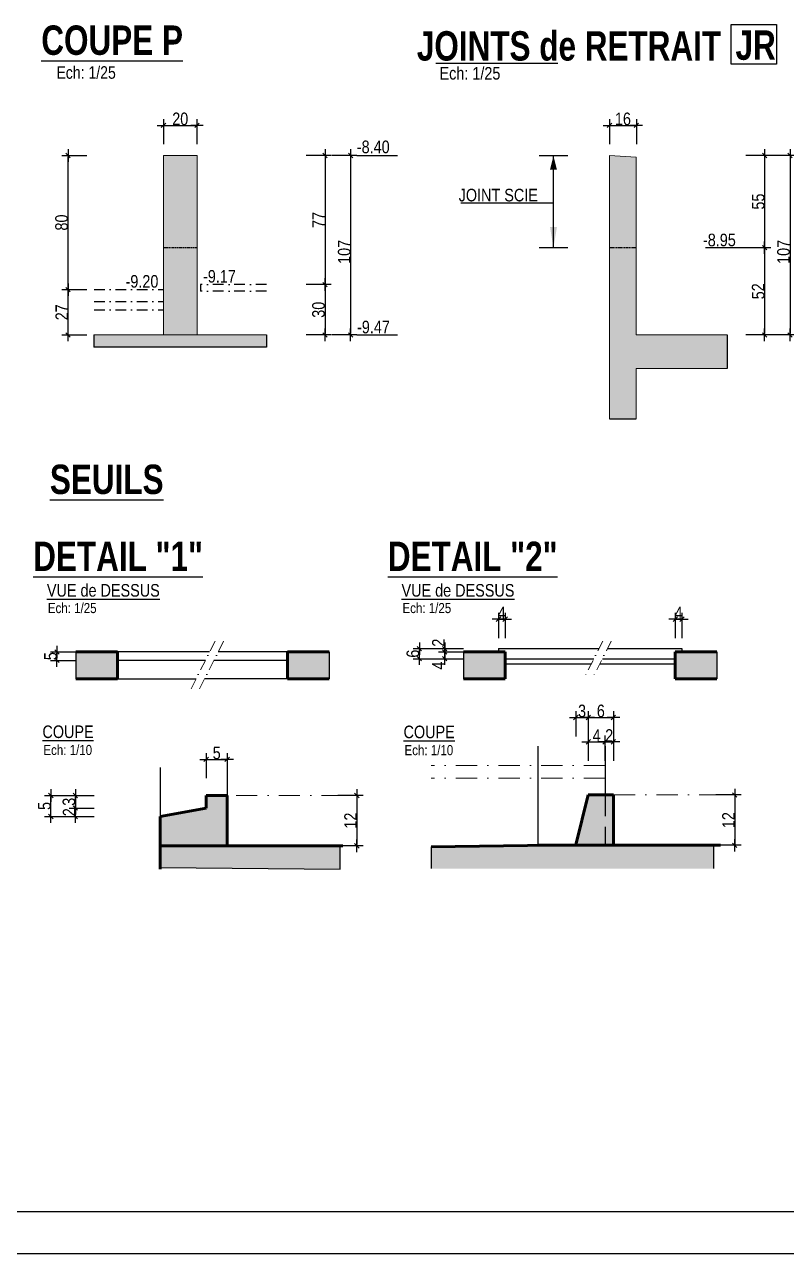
# Model space of a CAD drawing. Header units: millimetres. Extents: x 0 to 26991, y -21919 to -4.
# Drawn here: x 23587 to 24496, y -21919 to -20454 of the extents above; entities that cross this region are included whole.
import ezdxf
from ezdxf.enums import TextEntityAlignment as Align

# ---------------------------------------------------------------- set-up
doc = ezdxf.new("R2010")
doc.units = ezdxf.units.MM
doc.linetypes.add('CACHEX2', pattern=[19.05, 12.7, -6.35])
doc.linetypes.add('TIRETPTX2', pattern=[50.8, 25.4, -12.7, 0, -12.7])
for name, color, linetype in [('01_cote_gen', 4, 'Continuous'), ('01_linteaux', 2, 'Continuous'), ('01_murs_sup', 2, 'CACHEX2'), ('01_poch_BN', 9, 'Continuous'), ('01_poch_murs', 253, 'Continuous'), ('01_texte', 230, 'Continuous'), ('AA_COTES', 2, 'Continuous')]:
    doc.layers.add(name, color=color, linetype=linetype)
doc.layers.add('01_murs_coup', color=5, linetype='Continuous', lineweight=60)
doc.layers.add('01_tram_axes', color=2, linetype='TIRETPTX2', lineweight=9)
doc.styles.add('ARIAL NA', font='ARIALN.TTF')
doc.styles.add('impact', font='impact.ttf')
doc.styles.add('MATTE_TXT', font='arial.ttf')
doc.styles.add('STYLE2', font='ARIALN.TTF')
doc.dimstyles.new('JB10', dxfattribs={"dimscale": 0.1, "dimtxt": 150, "dimasz": 15, "dimexe": 0.1, "dimexo": 0.1, "dimgap": 0.09, "dimtad": 1, "dimdec": 1, "dimlfac": 0.2, "dimdsep": 46, "dimtxsty": 'STYLE2', "dimblk1": 'BOND_G', "dimblk2": 'BOND_D', "dimsah": 1, "dimcen": 1.5, "dimdle": 0.01, "dimse1": 1, "dimse2": 1, "dimclrd": 4, "dimclre": 2, "dimclrt": 6, "dimazin": 2, "dimtfac": 2.333333, "dimtdec": 1, "dimtix": 1, "dimtmove": 2, "dimatfit": 3, "dimldrblk": 'BOND_G', "dimfxl": 1, "dimtolj": 1, "dimtzin": 0, "dimarcsym": 0})
doc.dimstyles.new('JB25', dxfattribs={"dimscale": 0.1, "dimtxt": 150, "dimasz": 15, "dimexe": 0.1, "dimexo": 0.1, "dimgap": 0.09, "dimtad": 1, "dimdec": 1, "dimlfac": 0.5, "dimdsep": 46, "dimtxsty": 'STYLE2', "dimblk1": 'BOND_G', "dimblk2": 'BOND_D', "dimsah": 1, "dimcen": 1.5, "dimdle": 0.01, "dimse1": 1, "dimse2": 1, "dimclrd": 4, "dimclre": 2, "dimclrt": 6, "dimazin": 2, "dimtfac": 2.333333, "dimtdec": 1, "dimtix": 1, "dimtmove": 2, "dimatfit": 3, "dimldrblk": 'BOND_G', "dimfxl": 1, "dimtolj": 1, "dimtzin": 0, "dimarcsym": 0})

# ---------------------------------------------------------------- blocks, each defined once
blk = doc.blocks.new('BOND_G')
at = {"layer": 'AA_COTES', "color": 0}
for p, q in [((0, -5), (0, 15)), ((5, 0), (-5, 0)), ((1.77, 1.77), (-1.77, -1.77))]:
    blk.add_line(p, q, dxfattribs=at)
blk = doc.blocks.new('BOND_D')
at = {"layer": 'AA_COTES', "color": 0}
for p, q in [((5, 0), (-5, 0)), ((-1.77, -1.77), (1.77, 1.77)), ((0, 5), (0, -15))]:
    blk.add_line(p, q, dxfattribs=at)
blk = doc.blocks.new('*D3581')
at = {"layer": '01_cote_gen', "color": 4, "lineweight": -2, "transparency": 16777216}
blk.add_line((23983.5, -21374.4), (23983.5, -21431.4), dxfattribs=at)
at = {"layer": 'Defpoints', "color": 0, "transparency": 16777216}
for p in [(23838.8, -21372.9), (23857.7, -21432.9), (23983.5, -21432.9)]:
    blk.add_point(p, dxfattribs=at)
at = {"layer": '01_cote_gen', "color": 4, "lineweight": -2, "transparency": 16777216, "xscale": 1.5, "yscale": 1.5, "zscale": 1.5}
for name, p, rotation in [('BOND_G', (23983.5, -21372.9), 90), ('BOND_D', (23983.5, -21432.9), 270)]:
    blk.add_blockref(name, p, dxfattribs=dict(at, rotation=rotation))
at = {"layer": '01_cote_gen', "color": 6, "transparency": 16777216, "insert": (23976, -21402.9), "char_height": 15, "attachment_point": 5, "rotation": 90, "style": 'STYLE2'}
blk.add_mtext('\\A1;12', dxfattribs=at)
blk = doc.blocks.new('*D3582')
at = {"layer": '01_cote_gen', "color": 4, "lineweight": -2, "transparency": 16777216}
blk.add_line((23625.7, -21210.3), (23625.7, -21203.3), dxfattribs=at)
at = {"layer": 'Defpoints', "color": 0, "transparency": 16777216}
for p in [(23625.7, -21201.8), (23698, -21201.8), (23698, -21211.8)]:
    blk.add_point(p, dxfattribs=at)
at = {"layer": '01_cote_gen', "color": 4, "lineweight": -2, "transparency": 16777216, "xscale": 1.5, "yscale": 1.5, "zscale": 1.5}
for name, p, rotation in [('BOND_D', (23625.7, -21201.8), 90), ('BOND_G', (23625.7, -21211.8), 270)]:
    blk.add_blockref(name, p, dxfattribs=dict(at, rotation=rotation))
at = {"layer": '01_cote_gen', "color": 6, "transparency": 16777216, "insert": (23618.1, -21206.8), "char_height": 15, "attachment_point": 5, "rotation": 90, "style": 'STYLE2'}
blk.add_mtext('\\A1;5', dxfattribs=at)
blk = doc.blocks.new('*D3583')
at = {"layer": '01_cote_gen', "color": 4, "lineweight": -2, "transparency": 16777216}
blk.add_line((23805.3, -21329.8), (23827.3, -21329.8), dxfattribs=at)
at = {"layer": 'Defpoints', "color": 0, "transparency": 16777216}
for p in [(23828.8, -21329.8), (23803.8, -21372.9), (23828.8, -21370.6)]:
    blk.add_point(p, dxfattribs=at)
at = {"layer": '01_cote_gen', "color": 4, "lineweight": -2, "transparency": 16777216, "xscale": 1.5, "yscale": 1.5, "zscale": 1.5, "rotation": 180}
blk.add_blockref('BOND_G', (23803.8, -21329.8), dxfattribs=at)
at = {"layer": '01_cote_gen', "color": 4, "lineweight": -2, "transparency": 16777216, "xscale": 1.5, "yscale": 1.5, "zscale": 1.5}
blk.add_blockref('BOND_D', (23828.8, -21329.8), dxfattribs=at)
at = {"layer": '01_cote_gen', "color": 6, "transparency": 16777216, "insert": (23816.3, -21322.2), "char_height": 15, "attachment_point": 5, "style": 'STYLE2'}
blk.add_mtext('\\A1;5', dxfattribs=at)
blk = doc.blocks.new('*D3578')
at = {"layer": '01_cote_gen', "color": 4, "lineweight": -2, "transparency": 16777216}
blk.add_line((23647.7, -21396.4), (23647.7, -21389.4), dxfattribs=at)
at = {"layer": 'Defpoints', "color": 0, "transparency": 16777216}
for p in [(23647.7, -21387.9), (23727, -21387.9), (23748.8, -21397.9)]:
    blk.add_point(p, dxfattribs=at)
at = {"layer": '01_cote_gen', "color": 4, "lineweight": -2, "transparency": 16777216, "xscale": 1.5, "yscale": 1.5, "zscale": 1.5}
for name, p, rotation in [('BOND_D', (23647.7, -21387.9), 90), ('BOND_G', (23647.7, -21397.9), 270)]:
    blk.add_blockref(name, p, dxfattribs=dict(at, rotation=rotation))
at = {"layer": '01_cote_gen', "color": 6, "transparency": 16777216, "insert": (23640.2, -21392.9), "char_height": 15, "attachment_point": 5, "rotation": 90, "style": 'STYLE2'}
blk.add_mtext('\\A1;2', dxfattribs=at)
blk = doc.blocks.new('*D3579')
at = {"layer": '01_cote_gen', "color": 4, "lineweight": -2, "transparency": 16777216}
blk.add_line((23647.7, -21386.4), (23647.7, -21374.4), dxfattribs=at)
at = {"layer": 'Defpoints', "color": 0, "transparency": 16777216}
for p in [(23647.7, -21372.9), (23727, -21372.9), (23676.3, -21387.9)]:
    blk.add_point(p, dxfattribs=at)
at = {"layer": '01_cote_gen', "color": 4, "lineweight": -2, "transparency": 16777216, "xscale": 1.5, "yscale": 1.5, "zscale": 1.5}
for name, p, rotation in [('BOND_D', (23647.7, -21372.9), 90), ('BOND_G', (23647.7, -21387.9), 270)]:
    blk.add_blockref(name, p, dxfattribs=dict(at, rotation=rotation))
at = {"layer": '01_cote_gen', "color": 6, "transparency": 16777216, "insert": (23640.1, -21380.4), "char_height": 15, "attachment_point": 5, "rotation": 90, "style": 'STYLE2'}
blk.add_mtext('\\A1;3', dxfattribs=at)
blk = doc.blocks.new('*D3580')
at = {"layer": '01_cote_gen', "color": 4, "lineweight": -2, "transparency": 16777216}
blk.add_line((23618.5, -21396.4), (23618.5, -21374.4), dxfattribs=at)
at = {"layer": 'Defpoints', "color": 0, "transparency": 16777216}
for p in [(23618.5, -21372.9), (23664.1, -21372.9), (23670.2, -21397.9)]:
    blk.add_point(p, dxfattribs=at)
at = {"layer": '01_cote_gen', "color": 4, "lineweight": -2, "transparency": 16777216, "xscale": 1.5, "yscale": 1.5, "zscale": 1.5}
for name, p, rotation in [('BOND_D', (23618.5, -21372.9), 90), ('BOND_G', (23618.5, -21397.9), 270)]:
    blk.add_blockref(name, p, dxfattribs=dict(at, rotation=rotation))
at = {"layer": '01_cote_gen', "color": 6, "transparency": 16777216, "insert": (23610.9, -21385.4), "char_height": 15, "attachment_point": 5, "rotation": 90, "style": 'STYLE2'}
blk.add_mtext('\\A1;5', dxfattribs=at)
blk = doc.blocks.new('*D3587')
at = {"layer": '01_cote_gen', "color": 4, "lineweight": -2, "transparency": 16777216}
blk.add_line((24261, -21279.9), (24288, -21279.9), dxfattribs=at)
at = {"layer": 'Defpoints', "color": 0, "transparency": 16777216}
for p in [(24289.5, -21279.9), (24259.5, -21372.3), (24289.5, -21372.3)]:
    blk.add_point(p, dxfattribs=at)
at = {"layer": '01_cote_gen', "color": 4, "lineweight": -2, "transparency": 16777216, "xscale": 1.5, "yscale": 1.5, "zscale": 1.5, "rotation": 180}
blk.add_blockref('BOND_G', (24259.5, -21279.9), dxfattribs=at)
at = {"layer": '01_cote_gen', "color": 4, "lineweight": -2, "transparency": 16777216, "xscale": 1.5, "yscale": 1.5, "zscale": 1.5}
blk.add_blockref('BOND_D', (24289.5, -21279.9), dxfattribs=at)
at = {"layer": '01_cote_gen', "color": 6, "transparency": 16777216, "insert": (24274.5, -21272.2), "char_height": 15, "attachment_point": 5, "style": 'STYLE2'}
blk.add_mtext('\\A1;6', dxfattribs=at)
blk = doc.blocks.new('*D3588')
at = {"layer": '01_cote_gen', "color": 4, "lineweight": -2, "transparency": 16777216}
blk.add_line((24261, -21308.9), (24278, -21308.9), dxfattribs=at)
at = {"layer": 'Defpoints', "color": 0, "transparency": 16777216}
for p in [(24259.5, -21302.4), (24279.5, -21308.9), (24279.5, -21313.9)]:
    blk.add_point(p, dxfattribs=at)
at = {"layer": '01_cote_gen', "color": 4, "lineweight": -2, "transparency": 16777216, "xscale": 1.5, "yscale": 1.5, "zscale": 1.5, "rotation": 180}
blk.add_blockref('BOND_G', (24259.5, -21308.9), dxfattribs=at)
at = {"layer": '01_cote_gen', "color": 4, "lineweight": -2, "transparency": 16777216, "xscale": 1.5, "yscale": 1.5, "zscale": 1.5}
blk.add_blockref('BOND_D', (24279.5, -21308.9), dxfattribs=at)
at = {"layer": '01_cote_gen', "color": 6, "transparency": 16777216, "insert": (24269.5, -21301.4), "char_height": 15, "attachment_point": 5, "style": 'STYLE2'}
blk.add_mtext('\\A1;4', dxfattribs=at)
blk = doc.blocks.new('*D3584')
at = {"layer": '01_cote_gen', "color": 4, "lineweight": -2, "transparency": 16777216}
blk.add_line((24281, -21308.9), (24288, -21308.9), dxfattribs=at)
at = {"layer": 'Defpoints', "color": 0, "transparency": 16777216}
for p in [(24289.5, -21305), (24279.5, -21319.1), (24289.5, -21308.9)]:
    blk.add_point(p, dxfattribs=at)
at = {"layer": '01_cote_gen', "color": 4, "lineweight": -2, "transparency": 16777216, "xscale": 1.5, "yscale": 1.5, "zscale": 1.5, "rotation": 180}
blk.add_blockref('BOND_G', (24279.5, -21308.9), dxfattribs=at)
at = {"layer": '01_cote_gen', "color": 4, "lineweight": -2, "transparency": 16777216, "xscale": 1.5, "yscale": 1.5, "zscale": 1.5}
blk.add_blockref('BOND_D', (24289.5, -21308.9), dxfattribs=at)
at = {"layer": '01_cote_gen', "color": 6, "transparency": 16777216, "insert": (24284.5, -21301.4), "char_height": 15, "attachment_point": 5, "style": 'STYLE2'}
blk.add_mtext('\\A1;2', dxfattribs=at)
blk = doc.blocks.new('*D3589')
at = {"layer": '01_cote_gen', "color": 4, "lineweight": -2, "transparency": 16777216}
blk.add_line((24434.3, -21373.8), (24434.3, -21430.8), dxfattribs=at)
at = {"layer": 'Defpoints', "color": 0, "transparency": 16777216}
for p in [(24289.5, -21372.3), (24308.4, -21432.3), (24434.3, -21432.3)]:
    blk.add_point(p, dxfattribs=at)
at = {"layer": '01_cote_gen', "color": 4, "lineweight": -2, "transparency": 16777216, "xscale": 1.5, "yscale": 1.5, "zscale": 1.5}
for name, p, rotation in [('BOND_G', (24434.3, -21372.3), 90), ('BOND_D', (24434.3, -21432.3), 270)]:
    blk.add_blockref(name, p, dxfattribs=dict(at, rotation=rotation))
at = {"layer": '01_cote_gen', "color": 6, "transparency": 16777216, "insert": (24426.8, -21402.3), "char_height": 15, "attachment_point": 5, "rotation": 90, "style": 'STYLE2'}
blk.add_mtext('\\A1;12', dxfattribs=at)
blk = doc.blocks.new('*D3590')
at = {"layer": '01_cote_gen', "color": 4, "lineweight": -2, "transparency": 16777216}
blk.add_line((24246.2, -21279.9), (24258, -21279.9), dxfattribs=at)
at = {"layer": 'Defpoints', "color": 0, "transparency": 16777216}
for p in [(24259.5, -21279.9), (24259.5, -21372.3), (24244.7, -21431.6)]:
    blk.add_point(p, dxfattribs=at)
at = {"layer": '01_cote_gen', "color": 4, "lineweight": -2, "transparency": 16777216, "xscale": 1.5, "yscale": 1.5, "zscale": 1.5, "rotation": 180}
blk.add_blockref('BOND_G', (24244.7, -21279.9), dxfattribs=at)
at = {"layer": '01_cote_gen', "color": 4, "lineweight": -2, "transparency": 16777216, "xscale": 1.5, "yscale": 1.5, "zscale": 1.5}
blk.add_blockref('BOND_D', (24259.5, -21279.9), dxfattribs=at)
at = {"layer": '01_cote_gen', "color": 6, "transparency": 16777216, "insert": (24252.1, -21272.2), "char_height": 15, "attachment_point": 5, "style": 'STYLE2'}
blk.add_mtext('\\A1;3', dxfattribs=at)
blk = doc.blocks.new('*D3591')
at = {"layer": '01_cote_gen', "color": 4, "lineweight": -2, "transparency": 16777216}
blk.add_line((24088.3, -21208.3), (24088.3, -21203.3), dxfattribs=at)
at = {"layer": 'Defpoints', "color": 0, "transparency": 16777216}
for p in [(24088.3, -21201.8), (24160.4, -21201.8), (24176.2, -21209.8)]:
    blk.add_point(p, dxfattribs=at)
at = {"layer": '01_cote_gen', "color": 4, "lineweight": -2, "transparency": 16777216, "xscale": 1.5, "yscale": 1.5, "zscale": 1.5}
for name, p, rotation in [('BOND_D', (24088.3, -21201.8), 90), ('BOND_G', (24088.3, -21209.8), 270)]:
    blk.add_blockref(name, p, dxfattribs=dict(at, rotation=rotation))
at = {"layer": '01_cote_gen', "color": 6, "transparency": 16777216, "insert": (24080.8, -21218), "char_height": 15, "attachment_point": 5, "rotation": 90, "style": 'STYLE2'}
blk.add_mtext('\\A1;4', dxfattribs=at)
blk = doc.blocks.new('*D3585')
at = {"layer": '01_cote_gen', "color": 4, "lineweight": -2, "transparency": 16777216}
blk.add_line((24058.1, -21208.3), (24058.1, -21199.3), dxfattribs=at)
at = {"layer": 'Defpoints', "color": 0, "transparency": 16777216}
for p in [(24058.1, -21197.8), (24100.8, -21197.8), (24100, -21209.8)]:
    blk.add_point(p, dxfattribs=at)
at = {"layer": '01_cote_gen', "color": 4, "lineweight": -2, "transparency": 16777216, "xscale": 1.5, "yscale": 1.5, "zscale": 1.5}
for name, p, rotation in [('BOND_D', (24058.1, -21197.8), 90), ('BOND_G', (24058.1, -21209.8), 270)]:
    blk.add_blockref(name, p, dxfattribs=dict(at, rotation=rotation))
at = {"layer": '01_cote_gen', "color": 6, "transparency": 16777216, "insert": (24050.4, -21203.8), "char_height": 15, "attachment_point": 5, "rotation": 90, "style": 'STYLE2'}
blk.add_mtext('\\A1;6', dxfattribs=at)
blk = doc.blocks.new('*D3586')
at = {"layer": '01_cote_gen', "color": 4, "lineweight": -2, "transparency": 16777216}
blk.add_line((24088.3, -21200.3), (24088.3, -21199.3), dxfattribs=at)
at = {"layer": 'Defpoints', "color": 0, "transparency": 16777216}
for p in [(24080.6, -21197.8), (24080.8, -21201.8), (24088.3, -21197.8)]:
    blk.add_point(p, dxfattribs=at)
at = {"layer": '01_cote_gen', "color": 4, "lineweight": -2, "transparency": 16777216, "xscale": 1.5, "yscale": 1.5, "zscale": 1.5}
for name, p, rotation in [('BOND_D', (24088.3, -21197.8), 90), ('BOND_G', (24088.3, -21201.8), 270)]:
    blk.add_blockref(name, p, dxfattribs=dict(at, rotation=rotation))
at = {"layer": '01_cote_gen', "color": 6, "transparency": 16777216, "insert": (24080.8, -21190.7), "char_height": 15, "attachment_point": 5, "rotation": 90, "style": 'STYLE2'}
blk.add_mtext('\\A1;2', dxfattribs=at)
blk = doc.blocks.new('*D3592')
at = {"layer": '01_cote_gen', "color": 4, "lineweight": -2, "transparency": 16777216}
for p, q in [((24150.9, -21162.7), (24149.4, -21162.7)), ((24160.4, -21162.7), (24152.4, -21162.7)), ((24161.9, -21162.7), (24163.4, -21162.7))]:
    blk.add_line(p, q, dxfattribs=at)
at = {"layer": 'Defpoints', "color": 0, "transparency": 16777216}
for p in [(24152.4, -21162.7), (24152.4, -21197.8), (24160.4, -21201.8)]:
    blk.add_point(p, dxfattribs=at)
at = {"layer": '01_cote_gen', "color": 4, "lineweight": -2, "transparency": 16777216, "xscale": 1.5, "yscale": 1.5, "zscale": 1.5}
blk.add_blockref('BOND_D', (24152.4, -21162.7), dxfattribs=at)
at = {"layer": '01_cote_gen', "color": 4, "lineweight": -2, "transparency": 16777216, "xscale": 1.5, "yscale": 1.5, "zscale": 1.5, "rotation": 180}
blk.add_blockref('BOND_G', (24160.4, -21162.7), dxfattribs=at)
at = {"layer": '01_cote_gen', "color": 6, "transparency": 16777216, "insert": (24156.4, -21155.2), "char_height": 15, "attachment_point": 5, "style": 'STYLE2'}
blk.add_mtext('\\A1;4', dxfattribs=at)
blk = doc.blocks.new('*D3593')
at = {"layer": '01_cote_gen', "color": 4, "lineweight": -2, "transparency": 16777216}
for p, q in [((24361.8, -21162.7), (24360.3, -21162.7)), ((24371.3, -21162.7), (24363.3, -21162.7)), ((24372.8, -21162.7), (24374.3, -21162.7))]:
    blk.add_line(p, q, dxfattribs=at)
at = {"layer": 'Defpoints', "color": 0, "transparency": 16777216}
for p in [(24363.3, -21162.7), (24363.3, -21201.8), (24371.3, -21201.8)]:
    blk.add_point(p, dxfattribs=at)
at = {"layer": '01_cote_gen', "color": 4, "lineweight": -2, "transparency": 16777216, "xscale": 1.5, "yscale": 1.5, "zscale": 1.5}
blk.add_blockref('BOND_D', (24363.3, -21162.7), dxfattribs=at)
at = {"layer": '01_cote_gen', "color": 4, "lineweight": -2, "transparency": 16777216, "xscale": 1.5, "yscale": 1.5, "zscale": 1.5, "rotation": 180}
blk.add_blockref('BOND_G', (24371.3, -21162.7), dxfattribs=at)
at = {"layer": '01_cote_gen', "color": 6, "transparency": 16777216, "insert": (24367.3, -21155.2), "char_height": 15, "attachment_point": 5, "style": 'STYLE2'}
blk.add_mtext('\\A1;4', dxfattribs=at)
blk = doc.blocks.new('*D3638')
at = {"layer": '01_cote_gen', "color": 4, "lineweight": -2, "transparency": 16777216}
blk.add_line((24469.9, -20611.2), (24469.9, -20718.2), dxfattribs=at)
at = {"layer": 'Defpoints', "color": 0, "transparency": 16777216}
for p in [(24343.6, -20609.7), (24392.3, -20719.7), (24469.9, -20719.7)]:
    blk.add_point(p, dxfattribs=at)
at = {"layer": '01_cote_gen', "color": 4, "lineweight": -2, "transparency": 16777216, "xscale": 1.5, "yscale": 1.5, "zscale": 1.5}
for name, p, rotation in [('BOND_G', (24469.9, -20609.7), 90), ('BOND_D', (24469.9, -20719.7), 270)]:
    blk.add_blockref(name, p, dxfattribs=dict(at, rotation=rotation))
at = {"layer": '01_cote_gen', "color": 6, "transparency": 16777216, "insert": (24462.3, -20664.7), "char_height": 15, "attachment_point": 5, "rotation": 90, "style": 'STYLE2'}
blk.add_mtext('\\A1;55', dxfattribs=at)
blk = doc.blocks.new('*D3639')
at = {"layer": '01_cote_gen', "color": 4, "lineweight": -2, "ltscale": 2, "transparency": 16777216}
blk.add_line((24500.2, -20611.2), (24500.2, -20822.2), dxfattribs=at)
at = {"layer": 'Defpoints', "color": 0, "ltscale": 2, "transparency": 16777216}
for p in [(24480.8, -20609.7), (24480.8, -20823.7), (24500.2, -20823.7)]:
    blk.add_point(p, dxfattribs=at)
at = {"layer": '01_cote_gen', "color": 4, "lineweight": -2, "ltscale": 2, "transparency": 16777216, "xscale": 1.5, "yscale": 1.5, "zscale": 1.5}
for name, p, rotation in [('BOND_G', (24500.2, -20609.7), 90), ('BOND_D', (24500.2, -20823.7), 270)]:
    blk.add_blockref(name, p, dxfattribs=dict(at, rotation=rotation))
at = {"layer": '01_cote_gen', "color": 6, "ltscale": 2, "transparency": 16777216, "insert": (24492.5, -20724.7), "char_height": 15, "attachment_point": 5, "rotation": 90, "style": 'STYLE2'}
blk.add_mtext('\\A1;107', dxfattribs=at)
blk = doc.blocks.new('*D3640')
at = {"layer": '01_cote_gen', "color": 4, "lineweight": -2, "ltscale": 2, "transparency": 16777216}
blk.add_line((24286.4, -20573.8), (24315.4, -20573.8), dxfattribs=at)
at = {"layer": 'Defpoints', "color": 0, "ltscale": 2, "transparency": 16777216}
for p in [(24316.9, -20573.8), (24284.9, -20609.7), (24316.9, -20611.7)]:
    blk.add_point(p, dxfattribs=at)
at = {"layer": '01_cote_gen', "color": 4, "lineweight": -2, "ltscale": 2, "transparency": 16777216, "xscale": 1.5, "yscale": 1.5, "zscale": 1.5, "rotation": 180}
blk.add_blockref('BOND_G', (24284.9, -20573.8), dxfattribs=at)
at = {"layer": '01_cote_gen', "color": 4, "lineweight": -2, "ltscale": 2, "transparency": 16777216, "xscale": 1.5, "yscale": 1.5, "zscale": 1.5}
blk.add_blockref('BOND_D', (24316.9, -20573.8), dxfattribs=at)
at = {"layer": '01_cote_gen', "color": 6, "ltscale": 2, "transparency": 16777216, "insert": (24300.9, -20566.2), "char_height": 15, "attachment_point": 5, "style": 'STYLE2'}
blk.add_mtext('\\A1;16', dxfattribs=at)
blk = doc.blocks.new('*D3641')
at = {"layer": '01_cote_gen', "color": 4, "lineweight": -2, "ltscale": 2, "transparency": 16777216}
blk.add_line((24469.9, -20721.2), (24469.9, -20822.2), dxfattribs=at)
at = {"layer": 'Defpoints', "color": 0, "ltscale": 2, "transparency": 16777216}
for p in [(24456.9, -20719.7), (24425.1, -20823.7), (24469.9, -20823.7)]:
    blk.add_point(p, dxfattribs=at)
at = {"layer": '01_cote_gen', "color": 4, "lineweight": -2, "ltscale": 2, "transparency": 16777216, "xscale": 1.5, "yscale": 1.5, "zscale": 1.5}
for name, p, rotation in [('BOND_G', (24469.9, -20719.7), 90), ('BOND_D', (24469.9, -20823.7), 270)]:
    blk.add_blockref(name, p, dxfattribs=dict(at, rotation=rotation))
at = {"layer": '01_cote_gen', "color": 6, "ltscale": 2, "transparency": 16777216, "insert": (24462.3, -20771.7), "char_height": 15, "attachment_point": 5, "rotation": 90, "style": 'STYLE2'}
blk.add_mtext('\\A1;52', dxfattribs=at)
blk = doc.blocks.new('*D3642')
at = {"layer": '01_cote_gen', "color": 4, "lineweight": -2, "ltscale": 2, "transparency": 16777216}
blk.add_line((23976.1, -20611.2), (23976.1, -20822.2), dxfattribs=at)
at = {"layer": 'Defpoints', "color": 0, "ltscale": 2, "transparency": 16777216}
for p in [(23956.7, -20609.7), (23956.7, -20823.7), (23976.1, -20823.7)]:
    blk.add_point(p, dxfattribs=at)
at = {"layer": '01_cote_gen', "color": 4, "lineweight": -2, "ltscale": 2, "transparency": 16777216, "xscale": 1.5, "yscale": 1.5, "zscale": 1.5}
for name, p, rotation in [('BOND_G', (23976.1, -20609.7), 90), ('BOND_D', (23976.1, -20823.7), 270)]:
    blk.add_blockref(name, p, dxfattribs=dict(at, rotation=rotation))
at = {"layer": '01_cote_gen', "color": 6, "ltscale": 2, "transparency": 16777216, "insert": (23968.5, -20724.7), "char_height": 15, "attachment_point": 5, "rotation": 90, "style": 'STYLE2'}
blk.add_mtext('\\A1;107', dxfattribs=at)
blk = doc.blocks.new('*D3643')
at = {"layer": '01_cote_gen', "color": 4, "lineweight": -2, "ltscale": 2, "transparency": 16777216}
blk.add_line((23754.3, -20573.8), (23791.3, -20573.8), dxfattribs=at)
at = {"layer": 'Defpoints', "color": 0, "ltscale": 2, "transparency": 16777216}
for p in [(23792.8, -20573.8), (23752.8, -20609.7), (23792.8, -20609.7)]:
    blk.add_point(p, dxfattribs=at)
at = {"layer": '01_cote_gen', "color": 4, "lineweight": -2, "ltscale": 2, "transparency": 16777216, "xscale": 1.5, "yscale": 1.5, "zscale": 1.5, "rotation": 180}
blk.add_blockref('BOND_G', (23752.8, -20573.8), dxfattribs=at)
at = {"layer": '01_cote_gen', "color": 4, "lineweight": -2, "ltscale": 2, "transparency": 16777216, "xscale": 1.5, "yscale": 1.5, "zscale": 1.5}
blk.add_blockref('BOND_D', (23792.8, -20573.8), dxfattribs=at)
at = {"layer": '01_cote_gen', "color": 6, "ltscale": 2, "transparency": 16777216, "insert": (23772.8, -20566.2), "char_height": 15, "attachment_point": 5, "style": 'STYLE2'}
blk.add_mtext('\\A1;20', dxfattribs=at)
blk = doc.blocks.new('*D3644')
at = {"layer": '01_cote_gen', "color": 4, "lineweight": -2, "ltscale": 2, "transparency": 16777216}
blk.add_line((23945.5, -20611.2), (23945.5, -20762.2), dxfattribs=at)
at = {"layer": 'Defpoints', "color": 0, "ltscale": 2, "transparency": 16777216}
for p in [(23792.8, -20609.7), (23875.5, -20763.7), (23945.5, -20763.7)]:
    blk.add_point(p, dxfattribs=at)
at = {"layer": '01_cote_gen', "color": 4, "lineweight": -2, "ltscale": 2, "transparency": 16777216, "xscale": 1.5, "yscale": 1.5, "zscale": 1.5}
for name, p, rotation in [('BOND_G', (23945.5, -20609.7), 90), ('BOND_D', (23945.5, -20763.7), 270)]:
    blk.add_blockref(name, p, dxfattribs=dict(at, rotation=rotation))
at = {"layer": '01_cote_gen', "color": 6, "ltscale": 2, "transparency": 16777216, "insert": (23938, -20686.7), "char_height": 15, "attachment_point": 5, "rotation": 90, "style": 'STYLE2'}
blk.add_mtext('\\A1;77', dxfattribs=at)
blk = doc.blocks.new('*D3645')
at = {"layer": '01_cote_gen', "color": 4, "lineweight": -2, "ltscale": 2, "transparency": 16777216}
blk.add_line((23945.5, -20765.2), (23945.5, -20822.2), dxfattribs=at)
at = {"layer": 'Defpoints', "color": 0, "ltscale": 2, "transparency": 16777216}
for p in [(23923, -20763.7), (23834.9, -20823.7), (23945.5, -20823.7)]:
    blk.add_point(p, dxfattribs=at)
at = {"layer": '01_cote_gen', "color": 4, "lineweight": -2, "ltscale": 2, "transparency": 16777216, "xscale": 1.5, "yscale": 1.5, "zscale": 1.5}
for name, p, rotation in [('BOND_G', (23945.5, -20763.7), 90), ('BOND_D', (23945.5, -20823.7), 270)]:
    blk.add_blockref(name, p, dxfattribs=dict(at, rotation=rotation))
at = {"layer": '01_cote_gen', "color": 6, "ltscale": 2, "transparency": 16777216, "insert": (23937.8, -20793.7), "char_height": 15, "attachment_point": 5, "rotation": 90, "style": 'STYLE2'}
blk.add_mtext('\\A1;30', dxfattribs=at)
blk = doc.blocks.new('*D3646')
at = {"layer": '01_cote_gen', "color": 4, "lineweight": -2, "ltscale": 2, "transparency": 16777216}
blk.add_line((23639, -20822.2), (23639, -20771.2), dxfattribs=at)
at = {"layer": 'Defpoints', "color": 0, "ltscale": 2, "transparency": 16777216}
for p in [(23639, -20769.7), (23669.7, -20769.7), (23669.7, -20823.7)]:
    blk.add_point(p, dxfattribs=at)
at = {"layer": '01_cote_gen', "color": 4, "lineweight": -2, "ltscale": 2, "transparency": 16777216, "xscale": 1.5, "yscale": 1.5, "zscale": 1.5}
for name, p, rotation in [('BOND_D', (23639, -20769.7), 90), ('BOND_G', (23639, -20823.7), 270)]:
    blk.add_blockref(name, p, dxfattribs=dict(at, rotation=rotation))
at = {"layer": '01_cote_gen', "color": 6, "ltscale": 2, "transparency": 16777216, "insert": (23631.5, -20796.7), "char_height": 15, "attachment_point": 5, "rotation": 90, "style": 'STYLE2'}
blk.add_mtext('\\A1;27', dxfattribs=at)
blk = doc.blocks.new('*D3647')
at = {"layer": '01_cote_gen', "color": 4, "lineweight": -2, "ltscale": 2, "transparency": 16777216}
blk.add_line((23639, -20768.2), (23639, -20611.2), dxfattribs=at)
at = {"layer": 'Defpoints', "color": 0, "ltscale": 2, "transparency": 16777216}
for p in [(23639, -20609.7), (23752.8, -20609.7), (23661.5, -20769.7)]:
    blk.add_point(p, dxfattribs=at)
at = {"layer": '01_cote_gen', "color": 4, "lineweight": -2, "ltscale": 2, "transparency": 16777216, "xscale": 1.5, "yscale": 1.5, "zscale": 1.5}
for name, p, rotation in [('BOND_D', (23639, -20609.7), 90), ('BOND_G', (23639, -20769.7), 270)]:
    blk.add_blockref(name, p, dxfattribs=dict(at, rotation=rotation))
at = {"layer": '01_cote_gen', "color": 6, "ltscale": 2, "transparency": 16777216, "insert": (23631.3, -20689.7), "char_height": 15, "attachment_point": 5, "rotation": 90, "style": 'STYLE2'}
blk.add_mtext('\\A1;80', dxfattribs=at)

msp = doc.modelspace()

# ---------------------------------------------------------------- hatches: boundary and pattern name
at = {"layer": '01_poch_BN', "ltscale": 0.1}
h = msp.add_hatch(color=256, dxfattribs=at)
h.dxf.hatch_style = 1
h.paths.add_polyline_path([(23792.83, -20609.73), (23752.83, -20609.73), (23752.83, -20823.73), (23792.83, -20823.73)])
h.paths.add_polyline_path([(23875.62, -20823.73), (23669.73, -20823.73), (23669.73, -20838.3), (23875.62, -20838.3)])
h = msp.add_hatch(color=256, dxfattribs=at)
h.dxf.hatch_style = 1
h.paths.add_polyline_path([(24425.1, -20823.73), (24316.86, -20823.73), (24316.86, -20611.73), (24284.86, -20609.73), (24284.86, -20923.73), (24316.86, -20923.73), (24316.86, -20863.73), (24425.1, -20863.73)])
at = {"layer": '01_poch_BN'}
h = msp.add_hatch(color=256, dxfattribs=at)
h.dxf.hatch_style = 1
h.paths.add_polyline_path([(23697.98, -21201.78), (23648.45, -21201.78), (23648.45, -21233.78), (23697.98, -21233.78)])
h.paths.add_polyline_path([(23950.38, -21201.78), (23900.85, -21201.78), (23900.85, -21233.78), (23950.38, -21233.78)])
h = msp.add_hatch(color=256, dxfattribs=at)
h.dxf.hatch_style = 1
h.paths.add_polyline_path([(24160.38, -21201.78), (24110.86, -21201.78), (24110.86, -21233.78), (24160.38, -21233.78)])
h.paths.add_polyline_path([(24412.78, -21201.78), (24363.25, -21201.78), (24363.25, -21233.78), (24412.78, -21233.78)])
h = msp.add_hatch(color=256, dxfattribs=at)
h.dxf.hatch_style = 1
h.paths.add_polyline_path([(23828.75, -21372.89), (23803.75, -21372.89), (23803.75, -21412.89), (23803.75, -21387.89), (23748.75, -21397.89), (23748.75, -21422.89), (23748.75, -21432.89), (23828.75, -21432.89)])
h.paths.add_polyline_path([(23963.49, -21432.89), (23838.75, -21432.89), (23748.75, -21432.89), (23748.75, -21432.87), (23748.75, -21458.77), (23963.49, -21460.67)])
h = msp.add_hatch(color=256, dxfattribs=at)
h.dxf.hatch_style = 1
h.paths.add_polyline_path([(24289.52, -21397.31), (24289.52, -21372.31), (24259.52, -21372.31), (24244.5, -21432.31), (24289.52, -21432.31)])
h.paths.add_polyline_path([(24409.15, -21432.31), (24289.52, -21432.31), (24244.5, -21432.31), (24244.67, -21431.61), (24072.17, -21434.18), (24072.17, -21460.08), (24409.15, -21460.08)])

# ---------------------------------------------------------------- linework, layer by layer
at = {"layer": '01_cote_gen', "color": 5, "ltscale": 0.1}
msp.add_line((21100.52, -21868.97), (25940.52, -21868.97), dxfattribs=at)
at = {"layer": '01_cote_gen', "ltscale": 0.1}
msp.add_line((21050.52, -21918.97), (25940.52, -21918.97), dxfattribs=at)
at = {"layer": '01_linteaux', "linetype": 'TIRETPTX2', "ltscale": 0.5}
for p, q in [((23670.13, -20769.73), (23752.83, -20769.73)), ((23875.54, -20763.73), (23796.83, -20763.73)), ((23796.83, -20763.73), (23796.83, -20771.73)), ((23875.54, -20771.73), (23796.83, -20771.73)), ((23670.13, -20783.73), (23752.83, -20783.73)), ((23670.13, -20793.73), (23752.83, -20793.73))]:
    msp.add_line(p, q, dxfattribs=at)
at = {"layer": '01_linteaux'}
for p, q in [((23807.9, -21201.78), (23697.98, -21201.78)), ((23900.85, -21201.78), (23818.04, -21201.78)), ((24152.38, -21197.78), (24272.32, -21197.78)), ((24152.38, -21197.78), (24152.38, -21201.78)), ((24282.47, -21197.78), (24371.25, -21197.78)), ((24371.25, -21197.78), (24371.25, -21201.78)), ((23802.84, -21211.78), (23697.98, -21211.78)), ((23900.85, -21211.78), (23812.99, -21211.78)), ((24160.38, -21209.78), (24266.26, -21209.78)), ((24160.38, -21215.78), (24263.22, -21215.78)), ((24273.37, -21215.78), (24363.25, -21215.78)), ((24276.4, -21209.78), (24363.25, -21209.78)), ((23697.98, -21233.78), (23791.72, -21233.78)), ((23900.85, -21233.78), (23801.86, -21233.78)), ((24199.52, -21313.94), (24199.52, -21432.31)), ((24279.52, -21313.94), (24279.52, -21372.31)), ((23748.75, -21339.53), (23748.75, -21397.89)), ((23828.75, -21339.53), (23828.75, -21372.89)), ((24289.52, -21432.31), (24279.52, -21432.31))]:
    msp.add_line(p, q, dxfattribs=at)
at = {"layer": '01_linteaux', "linetype": 'CACHEX2', "ltscale": 2}
msp.add_line((24279.52, -21372.31), (24279.52, -21432.31), dxfattribs=at)
at = {"layer": '01_murs_coup', "linetype": 'Continuous', "lineweight": 5}
for p, q in [((23752.83, -20823.73), (23752.83, -20609.73)), ((23752.83, -20609.73), (23792.83, -20609.73)), ((23792.83, -20609.73), (23792.83, -20823.73)), ((24284.86, -20923.73), (24284.86, -20609.73)), ((24284.86, -20609.73), (24316.86, -20611.73)), ((24316.86, -20611.73), (24316.86, -20823.73)), ((23875.62, -20823.73), (23669.73, -20823.73)), ((24425.1, -20823.73), (24316.86, -20823.73)), ((24425.1, -20863.73), (24316.86, -20863.73)), ((24316.86, -20923.73), (24316.86, -20863.73))]:
    msp.add_line(p, q, dxfattribs=at)
at = {"layer": '01_murs_coup'}
for p, q in [((23697.98, -21201.78), (23648.45, -21201.78)), ((23697.98, -21201.78), (23697.98, -21233.78)), ((23900.85, -21201.78), (23900.85, -21233.78)), ((23950.38, -21201.78), (23900.85, -21201.78)), ((24160.38, -21201.78), (24110.86, -21201.78)), ((24160.38, -21201.78), (24160.38, -21233.78)), ((24363.25, -21201.78), (24363.25, -21233.78)), ((24412.78, -21201.78), (24363.25, -21201.78)), ((23697.98, -21233.78), (23648.45, -21233.78)), ((23950.38, -21233.78), (23900.85, -21233.78)), ((24160.38, -21233.78), (24110.86, -21233.78)), ((24412.78, -21233.78), (24363.25, -21233.78)), ((23803.75, -21372.89), (23803.75, -21387.89)), ((23828.75, -21372.89), (23803.75, -21372.89)), ((23828.75, -21372.89), (23828.75, -21432.89)), ((24259.52, -21372.31), (24244.67, -21431.61)), ((24289.52, -21372.31), (24259.52, -21372.31)), ((24289.52, -21372.31), (24289.52, -21432.31)), ((23748.75, -21397.89), (23803.75, -21387.89)), ((23748.75, -21397.89), (23748.75, -21460.67)), ((23966.57, -21432.89), (23748.75, -21432.89)), ((23966.57, -21432.89), (23838.75, -21432.89)), ((24244.67, -21431.61), (24072.17, -21434.18)), ((24417.34, -21432.31), (24199.52, -21432.31)), ((24417.34, -21432.31), (24289.52, -21432.31))]:
    msp.add_line(p, q, dxfattribs=at)
at = {"layer": '01_murs_sup', "ltscale": 0.1}
for p, q in [((23792.83, -20719.73), (23752.83, -20719.73)), ((24316.86, -20719.73), (24284.86, -20719.73))]:
    msp.add_line(p, q, dxfattribs=at)
at = {"layer": '01_poch_BN'}
for p, q in [((23669.73, -20823.73), (23669.73, -20838.3)), ((23875.62, -20823.73), (23875.62, -20838.3)), ((24425.1, -20823.73), (24425.1, -20863.73)), ((23875.62, -20838.3), (23669.73, -20838.3)), ((24284.86, -20923.73), (24316.86, -20923.73)), ((23950.38, -21201.78), (23950.38, -21233.78)), ((24412.78, -21201.78), (24412.78, -21233.78)), ((23748.75, -21432.87), (23748.75, -21458.77)), ((23963.49, -21460.67), (23963.49, -21432.89)), ((24072.17, -21434.18), (24072.17, -21460.08)), ((24409.15, -21460.08), (24409.15, -21432.31)), ((23748.75, -21458.77), (23963.49, -21460.67))]:
    msp.add_line(p, q, dxfattribs=at)
at = {"layer": '01_poch_murs'}
for p, q in [((23648.45, -21201.78), (23648.45, -21233.78)), ((24110.86, -21201.78), (24110.86, -21233.78))]:
    msp.add_line(p, q, dxfattribs=at)
at = {"layer": '01_texte'}
for p, q in [((24077.64, -20499.47), (24223.24, -20499.47)), ((23983.63, -20609.73), (24031.9, -20609.73)), ((24235.15, -20610.03), (24200.89, -20610.03)), ((24218.02, -20719.73), (24218.02, -20610.03)), ((24107.7, -20666.21), (24218.02, -20666.21)), ((24235.15, -20719.73), (24200.89, -20719.73)), ((24447.42, -20719.73), (24399.25, -20719.73)), ((23983.63, -20823.73), (24031.9, -20823.73))]:
    msp.add_line(p, q, dxfattribs=at)
msp.add_lwpolyline([(24429.88, -20453.64), (24484.2, -20453.64), (24484.2, -20500.9), (24429.88, -20500.9)], close=True, dxfattribs=at)
for points in [[(24218.02, -20610.03), (24213.9, -20626.67), (24218.02, -20626.67)], [(24218.02, -20610.03), (24222.14, -20626.67), (24218.02, -20626.67)], [(24218.02, -20719.73), (24213.9, -20695.09), (24218.02, -20695.09)], [(24218.02, -20719.73), (24222.14, -20695.09), (24218.02, -20695.09)]]:
    msp.add_solid(points, dxfattribs=at)
at = {"layer": '01_tram_axes', "ltscale": 0.5}
for p, q in [((23814.33, -21189.06), (23785.69, -21245.71)), ((23824.48, -21189.06), (23795.83, -21245.71)), ((24276.73, -21189.06), (24255.4, -21231.26)), ((24286.88, -21189.06), (24265.54, -21231.26))]:
    msp.add_line(p, q, dxfattribs=at)
at = {"layer": '01_tram_axes'}
for p, q in [((24279.52, -21337.31), (24072.17, -21337.31)), ((24279.52, -21352.31), (24072.17, -21352.31)), ((23966.57, -21372.89), (23828.75, -21372.89)), ((24417.34, -21372.31), (24289.52, -21372.31))]:
    msp.add_line(p, q, dxfattribs=at)
at = {"layer": '01_tram_axes', "ltscale": 2}
for p, q in [((24279.52, -21337.31), (24279.52, -21352.31)), ((23828.75, -21364.88), (23828.75, -21352.89))]:
    msp.add_line(p, q, dxfattribs=at)

# ---------------------------------------------------------------- texts
at = {"layer": '01_texte', "style": 'impact'}
for s, p in [('%%UCOUPE P', (23691.57, -20500.23)), ('%%USEUILS', (23685.12, -21023.89)), ('%%UDETAIL "1"', (23698.67, -21115.71)), ('%%UDETAIL "2"', (24121.69, -21115.71))]:
    msp.add_text(s, height=35, dxfattribs=at).set_placement(p, align=Align.BOTTOM_CENTER)
for s, p in [('JOINTS de RETRAIT ', (24241.75, -20478.37)), ('JR', (24459.19, -20478.37))]:
    msp.add_text(s, height=35, dxfattribs=at).set_placement(p, align=Align.MIDDLE)
at = {"layer": '01_texte', "style": 'MATTE_TXT', "width": 0.8}
msp.add_text('Ech: 1/25', height=15, dxfattribs=at).set_placement((23660.53, -20522.79), align=Align.BOTTOM_CENTER)
at = {"layer": '01_texte'}
for s, height, style, p in [('Ech: 1/25', 15, 'STYLE2', (24082.12, -20519.25)), ('-8.40', 15, 'ARIAL NA', (23983.47, -20607)), ('JOINT SCIE', 15, 'ARIAL NA', (24104.93, -20664.48)), ('-8.95', 15, 'ARIAL NA', (24396.38, -20718)), ('-9.17', 15, 'ARIAL NA', (23800.01, -20761.35)), ('-9.20', 15, 'ARIAL NA', (23707.59, -20767.35)), ('-9.47', 15, 'ARIAL NA', (23983.71, -20821.82)), ('%%UVUE de DESSUS', 15, 'ARIAL NA', (23613.76, -21135.78)), ('%%UVUE de DESSUS', 15, 'ARIAL NA', (24036.79, -21135.78)), (' Ech: 1/25', 12, 'ARIAL NA', (23611.1, -21155.39)), (' Ech: 1/25', 12, 'ARIAL NA', (24034.13, -21155.39)), ('%%UCOUPE', 15, 'ARIAL NA', (23608.42, -21304.41)), ('%%UCOUPE', 15, 'ARIAL NA', (24039.2, -21304.6)), (' Ech: 1/10', 12, 'ARIAL NA', (23605.76, -21324.64)), (' Ech: 1/10', 12, 'ARIAL NA', (24036.55, -21324.83))]:
    msp.add_text(s, height=height, dxfattribs=dict(at, style=style)).set_placement(p)

# ---------------------------------------------------------------- dimensions: what is measured, and where the dimension line sits
at = {"layer": '01_cote_gen', "ltscale": 2}
for base, p1, p2, picture, middle in [((23792.83, -20573.85), (23752.83, -20609.73), (23792.83, -20609.73), '*D3643', (23772.83, -20566.18)), ((24316.86, -20573.85), (24284.86, -20609.73), (24316.86, -20611.73), '*D3640', (24300.86, -20566.18))]:
    dim = msp.add_linear_dim(base=base, p1=p1, p2=p2, dimstyle='JB25', dxfattribs=at)
    dim.commit()
    dim.dimension.update_dxf_attribs({"geometry": picture, "text_midpoint": middle})
for base, p1, p2, picture, middle in [((23638.99, -20609.73), (23661.49, -20769.73), (23752.83, -20609.73), '*D3647', (23631.33, -20689.73)), ((23945.52, -20763.73), (23792.83, -20609.73), (23875.54, -20763.73), '*D3644', (23938.01, -20686.73)), ((24469.92, -20823.73), (24456.9, -20719.73), (24425.1, -20823.73), '*D3641', (24462.25, -20771.73)), ((23638.99, -20769.73), (23669.73, -20823.73), (23669.73, -20769.73), '*D3646', (23631.45, -20796.73)), ((23945.52, -20823.73), (23923.02, -20763.73), (23834.87, -20823.73), '*D3645', (23937.85, -20793.73))]:
    dim = msp.add_linear_dim(base=base, p1=p1, p2=p2, angle=90, dimstyle='JB25', dxfattribs=at)
    dim.commit()
    dim.dimension.update_dxf_attribs({"geometry": picture, "text_midpoint": middle})
for base, p1, p2, picture, middle in [((23976.13, -20823.73), (23956.74, -20609.73), (23956.74, -20823.73), '*D3642', (23968.47, -20724.73)), ((24500.15, -20823.73), (24480.76, -20609.73), (24480.76, -20823.73), '*D3639', (24492.49, -20724.73))]:
    dim = msp.add_linear_dim(base=base, p1=p1, p2=p2, angle=90, dimstyle='JB25', dxfattribs=at)
    dim.commit()
    dim.dimension.update_dxf_attribs({"geometry": picture, "text_midpoint": middle, "dimtype": 160})
at = {"layer": '01_cote_gen'}
for base, p1, p2, dimstyle, picture, middle in [((24469.92, -20719.73), (24343.57, -20609.73), (24392.32, -20719.73), 'JB25', '*D3638', (24462.28, -20664.73)), ((23625.7, -21201.78), (23697.98, -21211.78), (23697.98, -21201.78), 'JB25', '*D3582', (23618.07, -21206.78)), ((24058.08, -21197.78), (24099.96, -21209.78), (24100.83, -21197.78), 'JB25', '*D3585', (24050.41, -21203.78)), ((23618.52, -21372.89), (23670.23, -21397.89), (23664.11, -21372.89), 'JB10', '*D3580', (23610.88, -21385.39)), ((23647.73, -21372.89), (23676.31, -21387.89), (23727.02, -21372.89), 'JB10', '*D3579', (23640.07, -21380.39)), ((23983.52, -21432.89), (23838.75, -21372.89), (23857.66, -21432.89), 'JB10', '*D3581', (23975.98, -21402.89)), ((24434.29, -21432.31), (24289.52, -21372.31), (24308.43, -21432.31), 'JB10', '*D3589', (24426.75, -21402.31)), ((23647.73, -21387.89), (23748.75, -21397.89), (23727.02, -21387.89), 'JB10', '*D3578', (23640.19, -21392.89))]:
    dim = msp.add_linear_dim(base=base, p1=p1, p2=p2, angle=90, dimstyle=dimstyle, dxfattribs=at)
    dim.commit()
    dim.dimension.update_dxf_attribs({"geometry": picture, "text_midpoint": middle})
for base, p1, p2, dimstyle, picture, middle in [((24152.38, -21162.72), (24160.38, -21201.78), (24152.38, -21197.78), 'JB25', '*D3592', (24156.38, -21155.21)), ((24363.25, -21162.72), (24371.25, -21201.78), (24363.25, -21201.78), 'JB25', '*D3593', (24367.25, -21155.21)), ((24259.52, -21279.85), (24244.67, -21431.61), (24259.52, -21372.31), 'JB10', '*D3590', (24252.1, -21272.19)), ((24289.52, -21279.85), (24259.52, -21372.31), (24289.52, -21372.31), 'JB10', '*D3587', (24274.52, -21272.19)), ((24279.52, -21308.91), (24259.52, -21302.35), (24279.52, -21313.94), 'JB10', '*D3588', (24269.52, -21301.4)), ((24289.52, -21308.91), (24279.52, -21319.06), (24289.52, -21305.01), 'JB10', '*D3584', (24284.52, -21301.37)), ((23828.75, -21329.8), (23803.75, -21372.89), (23828.75, -21370.57), 'JB10', '*D3583', (23816.25, -21322.16))]:
    dim = msp.add_linear_dim(base=base, p1=p1, p2=p2, dimstyle=dimstyle, dxfattribs=at)
    dim.commit()
    dim.dimension.update_dxf_attribs({"geometry": picture, "text_midpoint": middle})
for base, p1, p2, picture, middle in [((24088.32, -21197.78), (24080.82, -21201.78), (24080.58, -21197.78), '*D3586', (24080.78, -21190.71)), ((24088.32, -21201.78), (24176.22, -21209.78), (24160.38, -21201.78), '*D3591', (24080.81, -21217.96))]:
    dim = msp.add_linear_dim(base=base, p1=p1, p2=p2, angle=90, dimstyle='JB25', dxfattribs=at)
    dim.commit()
    dim.dimension.update_dxf_attribs({"geometry": picture, "text_midpoint": middle, "dimtype": 160})

doc.saveas('drawing.dxf')
